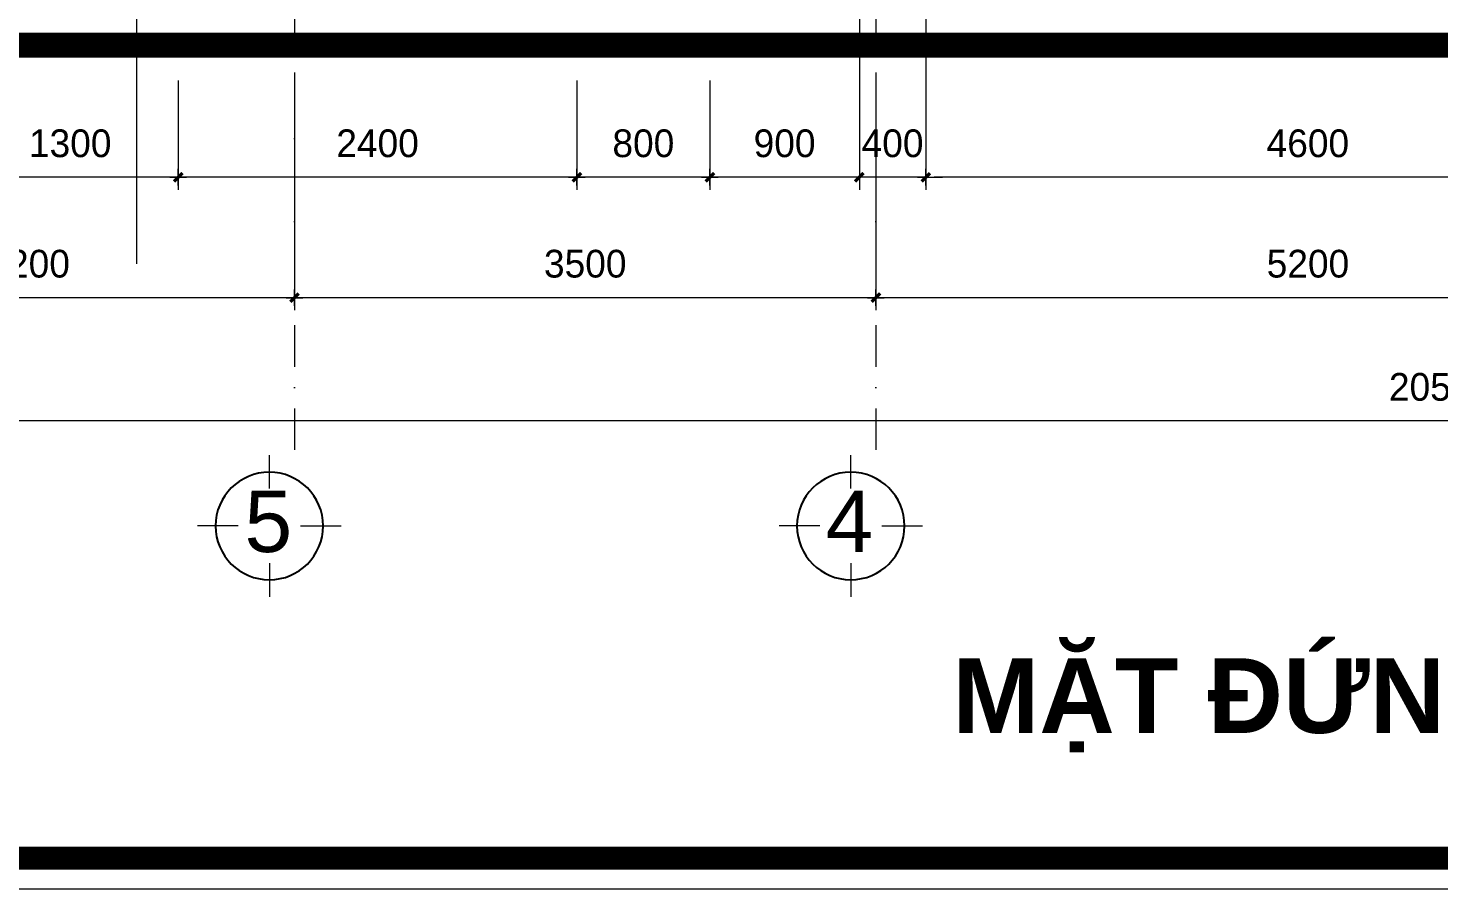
# Model space of a CAD drawing. Header units: millimetres. Extents: x 615730 to 2792744, y 139412 to 597571.
# Drawn here: x 1347538 to 1356028, y 284936 to 290118 of the extents above; entities that cross this region are included whole.
import ezdxf
from ezdxf.enums import TextEntityAlignment as Align

# ---------------------------------------------------------------- set-up
doc = ezdxf.new("R2010")
doc.units = ezdxf.units.MM
doc.header["$MEASUREMENT"] = 0
doc.header["$PDMODE"] = 34
doc.linetypes.add('DASHDOT', pattern=[1, 0.5, -0.25, 0, -0.25])
doc.layers.get('0').update_dxf_attribs({"lineweight": 5})
for name, color, linetype, lineweight in [('0.1(9)', 9, 'Continuous', 13), ('HATCH', 42, 'Continuous', 5), ('KT', 148, 'Continuous', 18), ('thay', 7, 'Continuous', 15), ('TIM TRUC', 149, 'DASHDOT', 9), ('VLIEU', 250, 'Continuous', 9)]:
    doc.layers.add(name, color=color, linetype=linetype, lineweight=lineweight)
for name, color, linetype in [('H', 252, 'Continuous'), ('noi that', 29, 'Continuous'), ('TEXT', 2, 'Continuous')]:
    doc.layers.add(name, color=color, linetype=linetype)
doc.styles.add('H280', font='', dxfattribs={"height": 200})
doc.styles.add('KT OZON', font='', dxfattribs={"height": 200})
doc.styles.add('lyrichs', font='', dxfattribs={"width": 1.25})
doc.styles.add('VNI-AVO', font='vni-roms.shx')
doc.styles.get('H280').set_extended_font_data('VNI-Avo')
doc.styles.get('KT OZON').set_extended_font_data('VNI-Helve')
doc.styles.get('lyrichs').set_extended_font_data('.VnHelvetInsH', bold=True)
doc.dimstyles.new('1-50b', dxfattribs={"dimtxt": 167, "dimasz": 50, "dimexe": 75, "dimexo": 150, "dimgap": 120, "dimtad": 1, "dimdec": 0, "dimzin": 12, "dimtxsty": 'VNI-AVO', "dimblk": ']', "dimcen": 0, "dimdle": 50, "dimclrd": 252, "dimclre": 252, "dimclrt": 2, "dimadec": 0, "dimazin": 0, "dimtfac": 1, "dimtdec": 0, "dimtix": 1, "dimtmove": 2, "dimatfit": 0, "dimldrblk": 'OPEN90', "dimfxl": 1, "dimlwd": -1, "dimlwe": -1, "dimarcsym": 0})

# ---------------------------------------------------------------- blocks, each defined once
blk = doc.blocks.new('TRUC 1')
at = {"ltscale": 50}
blk.add_circle((0, -9525), 8572, dxfattribs=at)
at = {"layer": '0.1(9)', "ltscale": 50}
for p, q in [((0, -3572), (0, 1782)), ((-4942, -9525), (-11427, -9525)), ((4942, -9525), (11427, -9525)), ((0, -15478), (0, -20832))]:
    blk.add_line(p, q, dxfattribs=at)
at = {"layer": 'TEXT', "ltscale": 50, "style": 'H280'}
blk.add_attdef('1', text='', height=10478, dxfattribs=at).set_placement((-214, -4892), align=Align.CENTER)
blk = doc.blocks.new(']')
for p, q in [((1, 0), (-1, 0)), ((0, 1), (0, -1))]:
    blk.add_line(p, q)
at = {"color": 9, "const_width": 0.4}
blk.add_lwpolyline([(-0.51, -0.51), (0.51, 0.51)], dxfattribs=at)
blk = doc.blocks.new('*D2705')
at = {"layer": 'DEFPOINTS', "color": 0, "ltscale": 10, "transparency": 16777216}
for p in [(1352640.4, 290000.4), (1357840.9, 290000.4), (1352640.4, 288495.4)]:
    blk.add_point(p, dxfattribs=at)
at = {"layer": 'KT', "color": 252, "ltscale": 10, "transparency": 16777216}
for p, q in [((1352640.4, 289850.4), (1352640.4, 288420.4)), ((1357840.9, 289850.4), (1357840.9, 288420.4)), ((1357790.9, 288495.4), (1352690.4, 288495.4))]:
    blk.add_line(p, q, dxfattribs=at)
at = {"layer": 'KT', "color": 252, "ltscale": 10, "transparency": 16777216, "xscale": 50, "yscale": 50, "zscale": 50, "rotation": 180}
blk.add_blockref(']', (1352640.4, 288495.4), dxfattribs=at)
at = {"layer": 'KT', "color": 252, "ltscale": 10, "transparency": 16777216, "xscale": 50, "yscale": 50, "zscale": 50}
blk.add_blockref(']', (1357840.9, 288495.4), dxfattribs=at)
at = {"layer": 'KT', "color": 2, "ltscale": 10, "transparency": 16777216, "insert": (1355240.7, 288698.9), "char_height": 167, "attachment_point": 5, "style": 'VNI-AVO'}
blk.add_mtext('5200', dxfattribs=at)
blk = doc.blocks.new('_Open90')
at = {"color": 0, "linetype": 'ByBlock', "lineweight": -2}
for p, q in [((0, 0), (-1, 0)), ((-0.5, 0.5), (0, 0)), ((0, 0), (-0.5, -0.5))]:
    blk.add_line(p, q, dxfattribs=at)
blk = doc.blocks.new('*D2706')
at = {"layer": 'DEFPOINTS', "color": 0, "ltscale": 10, "transparency": 16777216}
for p in [(1349140.6, 290000.4), (1352640.4, 290000.4), (1349140.6, 288495.4)]:
    blk.add_point(p, dxfattribs=at)
at = {"layer": 'KT', "color": 252, "ltscale": 10, "transparency": 16777216}
for p, q in [((1349140.6, 289850.4), (1349140.6, 288420.4)), ((1352640.4, 289850.4), (1352640.4, 288420.4)), ((1352590.4, 288495.4), (1349190.6, 288495.4))]:
    blk.add_line(p, q, dxfattribs=at)
at = {"layer": 'KT', "color": 252, "ltscale": 10, "transparency": 16777216, "xscale": 50, "yscale": 50, "zscale": 50, "rotation": 180}
blk.add_blockref(']', (1349140.6, 288495.4), dxfattribs=at)
at = {"layer": 'KT', "color": 252, "ltscale": 10, "transparency": 16777216, "xscale": 50, "yscale": 50, "zscale": 50}
blk.add_blockref(']', (1352640.4, 288495.4), dxfattribs=at)
at = {"layer": 'KT', "color": 2, "ltscale": 10, "transparency": 16777216, "insert": (1350890.5, 288698.9), "char_height": 167, "attachment_point": 5, "style": 'VNI-AVO'}
blk.add_mtext('3500', dxfattribs=at)
blk = doc.blocks.new('*D2707')
at = {"layer": 'DEFPOINTS', "color": 0, "ltscale": 10, "transparency": 16777216}
for p in [(1345940.3, 290000.4, -62), (1349140.6, 290000.4), (1345940.3, 288495.4)]:
    blk.add_point(p, dxfattribs=at)
at = {"layer": 'KT', "color": 252, "ltscale": 10, "transparency": 16777216}
for p, q in [((1345940.3, 289850.4), (1345940.3, 288420.4)), ((1349140.6, 289850.4), (1349140.6, 288420.4)), ((1349090.6, 288495.4), (1345990.3, 288495.4))]:
    blk.add_line(p, q, dxfattribs=at)
at = {"layer": 'KT', "color": 252, "ltscale": 10, "transparency": 16777216, "xscale": 50, "yscale": 50, "zscale": 50, "rotation": 180}
blk.add_blockref(']', (1345940.3, 288495.4), dxfattribs=at)
at = {"layer": 'KT', "color": 252, "ltscale": 10, "transparency": 16777216, "xscale": 50, "yscale": 50, "zscale": 50}
blk.add_blockref(']', (1349140.6, 288495.4), dxfattribs=at)
at = {"layer": 'KT', "color": 2, "ltscale": 10, "transparency": 16777216, "insert": (1347540.4, 288698.9), "char_height": 167, "attachment_point": 5, "style": 'VNI-AVO'}
blk.add_mtext('3200', dxfattribs=at)
blk = doc.blocks.new('*D2709')
at = {"layer": 'DEFPOINTS', "color": 0, "ltscale": 10, "transparency": 16777216}
for p in [(1345788.8, 290000.4, -62), (1366288.5, 290000.4), (1345788.8, 287753.8)]:
    blk.add_point(p, dxfattribs=at)
at = {"layer": 'KT', "color": 252, "ltscale": 10, "transparency": 16777216}
for p, q in [((1345788.8, 289850.4), (1345788.8, 287678.8)), ((1366288.5, 289850.4), (1366288.5, 287678.8)), ((1366238.5, 287753.8), (1345838.8, 287753.8))]:
    blk.add_line(p, q, dxfattribs=at)
at = {"layer": 'KT', "color": 252, "ltscale": 10, "transparency": 16777216, "xscale": 50, "yscale": 50, "zscale": 50, "rotation": 180}
blk.add_blockref(']', (1345788.8, 287753.8), dxfattribs=at)
at = {"layer": 'KT', "color": 252, "ltscale": 10, "transparency": 16777216, "xscale": 50, "yscale": 50, "zscale": 50}
blk.add_blockref(']', (1366288.5, 287753.8), dxfattribs=at)
at = {"layer": 'KT', "color": 2, "ltscale": 10, "transparency": 16777216, "insert": (1356038.7, 287957.3), "char_height": 167, "attachment_point": 5, "style": 'VNI-AVO'}
blk.add_mtext('20500', dxfattribs=at)
blk = doc.blocks.new('*D2513')
at = {"layer": 'DEFPOINTS', "color": 0, "ltscale": 10, "transparency": 16777216}
for p in [(1352940.4, 289953.2), (1357540, 290016.3), (1352940.4, 289220.4)]:
    blk.add_point(p, dxfattribs=at)
at = {"layer": 'KT', "color": 252, "ltscale": 10, "transparency": 16777216}
for p, q in [((1352940.4, 289803.2), (1352940.4, 289145.4)), ((1357540, 289866.3), (1357540, 289145.4)), ((1357490, 289220.4), (1352990.4, 289220.4))]:
    blk.add_line(p, q, dxfattribs=at)
at = {"layer": 'KT', "color": 252, "ltscale": 10, "transparency": 16777216, "xscale": 50, "yscale": 50, "zscale": 50, "rotation": 180}
blk.add_blockref(']', (1352940.4, 289220.4), dxfattribs=at)
at = {"layer": 'KT', "color": 252, "ltscale": 10, "transparency": 16777216, "xscale": 50, "yscale": 50, "zscale": 50}
blk.add_blockref(']', (1357540, 289220.4), dxfattribs=at)
at = {"layer": 'KT', "color": 2, "ltscale": 10, "transparency": 16777216, "insert": (1355240.2, 289423.9), "char_height": 167, "attachment_point": 5, "style": 'VNI-AVO'}
blk.add_mtext('4600', dxfattribs=at)
blk = doc.blocks.new('*D2514')
at = {"layer": 'DEFPOINTS', "color": 0, "ltscale": 10, "transparency": 16777216}
for p in [(1352540.5, 290817.7, -238.2), (1352940.4, 290761.1, -140.1), (1352540.5, 289220.4)]:
    blk.add_point(p, dxfattribs=at)
at = {"layer": 'KT', "color": 252, "ltscale": 10, "transparency": 16777216}
for p, q in [((1352540.5, 290667.7), (1352540.5, 289145.4)), ((1352940.4, 290611.1), (1352940.4, 289145.4)), ((1352490.5, 289220.4), (1352440.5, 289220.4)), ((1352940.4, 289220.4), (1352540.5, 289220.4)), ((1352990.4, 289220.4), (1353040.4, 289220.4))]:
    blk.add_line(p, q, dxfattribs=at)
at = {"layer": 'KT', "color": 252, "ltscale": 10, "transparency": 16777216, "xscale": 50, "yscale": 50, "zscale": 50}
blk.add_blockref(']', (1352540.5, 289220.4), dxfattribs=at)
at = {"layer": 'KT', "color": 252, "ltscale": 10, "transparency": 16777216, "xscale": 50, "yscale": 50, "zscale": 50, "rotation": 180}
blk.add_blockref(']', (1352940.4, 289220.4), dxfattribs=at)
at = {"layer": 'KT', "color": 2, "ltscale": 10, "transparency": 16777216, "insert": (1352740.4, 289423.9), "char_height": 167, "attachment_point": 5, "style": 'VNI-AVO'}
blk.add_mtext('400', dxfattribs=at)
blk = doc.blocks.new('*D2515')
at = {"layer": 'DEFPOINTS', "color": 0, "ltscale": 10, "transparency": 16777216}
for p in [(1351640.4, 289952.8), (1352540.5, 289981.5), (1351640.4, 289220.4)]:
    blk.add_point(p, dxfattribs=at)
at = {"layer": 'KT', "color": 252, "ltscale": 10, "transparency": 16777216}
for p, q in [((1351640.4, 289802.8), (1351640.4, 289145.4)), ((1352540.5, 289831.5), (1352540.5, 289145.4)), ((1352490.5, 289220.4), (1351690.4, 289220.4))]:
    blk.add_line(p, q, dxfattribs=at)
at = {"layer": 'KT', "color": 252, "ltscale": 10, "transparency": 16777216, "xscale": 50, "yscale": 50, "zscale": 50, "rotation": 180}
blk.add_blockref(']', (1351640.4, 289220.4), dxfattribs=at)
at = {"layer": 'KT', "color": 252, "ltscale": 10, "transparency": 16777216, "xscale": 50, "yscale": 50, "zscale": 50}
blk.add_blockref(']', (1352540.5, 289220.4), dxfattribs=at)
at = {"layer": 'KT', "color": 2, "ltscale": 10, "transparency": 16777216, "insert": (1352090.5, 289423.9), "char_height": 167, "attachment_point": 5, "style": 'VNI-AVO'}
blk.add_mtext('900', dxfattribs=at)
blk = doc.blocks.new('*D2516')
at = {"layer": 'DEFPOINTS', "color": 0, "ltscale": 10, "transparency": 16777216}
for p in [(1350840.6, 289952.8), (1351640.4, 289952.8), (1350840.6, 289220.4)]:
    blk.add_point(p, dxfattribs=at)
at = {"layer": 'KT', "color": 252, "ltscale": 10, "transparency": 16777216}
for p, q in [((1350840.6, 289802.8), (1350840.6, 289145.4)), ((1351640.4, 289802.8), (1351640.4, 289145.4)), ((1351590.4, 289220.4), (1350890.6, 289220.4))]:
    blk.add_line(p, q, dxfattribs=at)
at = {"layer": 'KT', "color": 252, "ltscale": 10, "transparency": 16777216, "xscale": 50, "yscale": 50, "zscale": 50, "rotation": 180}
blk.add_blockref(']', (1350840.6, 289220.4), dxfattribs=at)
at = {"layer": 'KT', "color": 252, "ltscale": 10, "transparency": 16777216, "xscale": 50, "yscale": 50, "zscale": 50}
blk.add_blockref(']', (1351640.4, 289220.4), dxfattribs=at)
at = {"layer": 'KT', "color": 2, "ltscale": 10, "transparency": 16777216, "insert": (1351240.5, 289423.9), "char_height": 167, "attachment_point": 5, "style": 'VNI-AVO'}
blk.add_mtext('800', dxfattribs=at)
blk = doc.blocks.new('*D2517')
at = {"layer": 'DEFPOINTS', "color": 0, "ltscale": 10, "transparency": 16777216}
for p in [(1348440.6, 289952.8), (1350840.6, 289952.8), (1348440.6, 289220.4)]:
    blk.add_point(p, dxfattribs=at)
at = {"layer": 'KT', "color": 252, "ltscale": 10, "transparency": 16777216}
for p, q in [((1348440.6, 289802.8), (1348440.6, 289145.4)), ((1350840.6, 289802.8), (1350840.6, 289145.4)), ((1350790.6, 289220.4), (1348490.6, 289220.4))]:
    blk.add_line(p, q, dxfattribs=at)
at = {"layer": 'KT', "color": 252, "ltscale": 10, "transparency": 16777216, "xscale": 50, "yscale": 50, "zscale": 50, "rotation": 180}
blk.add_blockref(']', (1348440.6, 289220.4), dxfattribs=at)
at = {"layer": 'KT', "color": 252, "ltscale": 10, "transparency": 16777216, "xscale": 50, "yscale": 50, "zscale": 50}
blk.add_blockref(']', (1350840.6, 289220.4), dxfattribs=at)
at = {"layer": 'KT', "color": 2, "ltscale": 10, "transparency": 16777216, "insert": (1349640.6, 289423.9), "char_height": 167, "attachment_point": 5, "style": 'VNI-AVO'}
blk.add_mtext('2400', dxfattribs=at)
blk = doc.blocks.new('*D2518')
at = {"layer": 'DEFPOINTS', "color": 0, "ltscale": 10, "transparency": 16777216}
for p in [(1347140.4, 289952.8, -62), (1348440.6, 289952.8), (1347140.4, 289220.4)]:
    blk.add_point(p, dxfattribs=at)
at = {"layer": 'KT', "color": 252, "ltscale": 10, "transparency": 16777216}
for p, q in [((1347140.4, 289802.8), (1347140.4, 289145.4)), ((1348440.6, 289802.8), (1348440.6, 289145.4)), ((1348390.6, 289220.4), (1347190.4, 289220.4))]:
    blk.add_line(p, q, dxfattribs=at)
at = {"layer": 'KT', "color": 252, "ltscale": 10, "transparency": 16777216, "xscale": 50, "yscale": 50, "zscale": 50, "rotation": 180}
blk.add_blockref(']', (1347140.4, 289220.4), dxfattribs=at)
at = {"layer": 'KT', "color": 252, "ltscale": 10, "transparency": 16777216, "xscale": 50, "yscale": 50, "zscale": 50}
blk.add_blockref(']', (1348440.6, 289220.4), dxfattribs=at)
at = {"layer": 'KT', "color": 2, "ltscale": 10, "transparency": 16777216, "insert": (1347790.5, 289423.9), "char_height": 167, "attachment_point": 5, "style": 'VNI-AVO'}
blk.add_mtext('1300', dxfattribs=at)

msp = doc.modelspace()

# ---------------------------------------------------------------- linework, layer by layer
at = {"layer": 'H', "const_width": 138.2}
msp.add_lwpolyline([(1343242.3, 285120.6), (1370245.2, 285120.6), (1370245.2, 304105.6), (1343242.3, 304105.6)], close=True, dxfattribs=at)
at = {"layer": 'HATCH', "const_width": 150}
msp.add_lwpolyline([(1343628.9, 290016.3), (1368247.9, 290016.3)], dxfattribs=at)
at = {"layer": 'thay', "linetype": 'Continuous'}
msp.add_lwpolyline([(1343058, 284936.3), (1370429.5, 284936.3), (1370429.5, 304289.9), (1343058, 304289.9)], close=True, dxfattribs=at)
at = {"layer": 'TIM TRUC', "ltscale": 500}
for p, q in [((1349140.6, 299831.5, 14.7), (1349140.6, 287548.1, 14.7)), ((1352640.4, 299831.5, 14.7), (1352640.4, 287548.1, 14.7))]:
    msp.add_line(p, q, dxfattribs=at)
at = {"layer": 'VLIEU', "ltscale": 10}
msp.add_line((1348190.3, 293365, -186.8), (1348190.3, 288699.9, -186.8), dxfattribs=at)

# ---------------------------------------------------------------- block references
at = {"layer": 'noi that', "lineweight": -2, "ltscale": 10}
ref = msp.add_blockref('TRUC 1', (1348989.2, 286761), dxfattribs=dict(at, xscale=-0.03778148023411632, yscale=0.03778148036508355, zscale=0.03778148031496084, rotation=180))
ref.add_attrib('1', '5', dxfattribs={"layer": 'TEXT', "color": 3, "ltscale": 50, "height": 370.2, "style": 'KT OZON'}).set_placement((1348983.1, 286964), align=Align.CENTER)
ref = msp.add_blockref('TRUC 1', (1352489, 286761), dxfattribs=dict(at, xscale=-0.03778148023411632, yscale=0.03778148036508355, zscale=0.03778148031496084, rotation=180))
ref.add_attrib('1', '4', dxfattribs={"layer": 'TEXT', "color": 3, "ltscale": 50, "height": 370.2, "style": 'KT OZON'}).set_placement((1352480.9, 286964), align=Align.CENTER)

# ---------------------------------------------------------------- texts
at = {"layer": 'TEXT', "style": 'lyrichs'}
msp.add_text('MÆT ®øng trôc 1-6', height=450, dxfattribs=at).set_placement((1356329.1, 285874.5), align=Align.CENTER)

# ---------------------------------------------------------------- dimensions: what is measured, and where the dimension line sits
at = {"layer": 'KT', "ltscale": 10}
for base, p1, p2, picture, middle in [((1352540.5, 289220.4, 14.7), (1352940.4, 290761.1, -125.4), (1352540.5, 290817.7, -223.6), '*D2514', (1352740.4, 289423.9, 14.7)), ((1347140.4, 289220.4, 14.7), (1348440.6, 289952.8, 14.7), (1347140.4, 289952.8, -47.3), '*D2518', (1347790.5, 289423.9, 14.7)), ((1348440.6, 289220.4, 14.7), (1350840.6, 289952.8, 14.7), (1348440.6, 289952.8, 14.7), '*D2517', (1349640.6, 289423.9, 14.7)), ((1350840.6, 289220.4, 14.7), (1351640.4, 289952.8, 14.7), (1350840.6, 289952.8, 14.7), '*D2516', (1351240.5, 289423.9, 14.7)), ((1351640.4, 289220.4, 14.7), (1352540.5, 289981.5, 14.7), (1351640.4, 289952.8, 14.7), '*D2515', (1352090.5, 289423.9, 14.7)), ((1352940.4, 289220.4, 14.7), (1357540, 290016.3, 14.7), (1352940.4, 289953.2, 14.7), '*D2513', (1355240.2, 289423.9, 14.7))]:
    dim = msp.add_linear_dim(base=base, p1=p1, p2=p2, dimstyle='1-50b', dxfattribs=at)
    dim.commit()
    dim.dimension.update_dxf_attribs({"geometry": picture, "text_midpoint": middle})
for base, p1, p2, picture, middle in [((1345788.8, 287753.8), (1366288.5, 290000.4), (1345788.8, 290000.4, -62), '*D2709', (1356038.7, 287957.3)), ((1345940.3, 288495.4, 14.7), (1349140.6, 290000.4, 14.7), (1345940.3, 290000.4, -47.3), '*D2707', (1347540.4, 288698.9, 14.7)), ((1349140.6, 288495.4, 14.7), (1352640.4, 290000.4, 14.7), (1349140.6, 290000.4, 14.7), '*D2706', (1350890.5, 288698.9, 14.7)), ((1352640.4291, 288495.3906, 14.6594), (1357840.9202, 290000.4072, 14.6594), (1352640.4291, 290000.4072, 14.6594), '*D2705', (1355240.6747, 288698.8906, 14.6594))]:
    dim = msp.add_linear_dim(base=base, p1=p1, p2=p2, angle=180, dimstyle='1-50b', dxfattribs=at)
    dim.commit()
    dim.dimension.update_dxf_attribs({"geometry": picture, "text_midpoint": middle})

doc.saveas('drawing.dxf')
